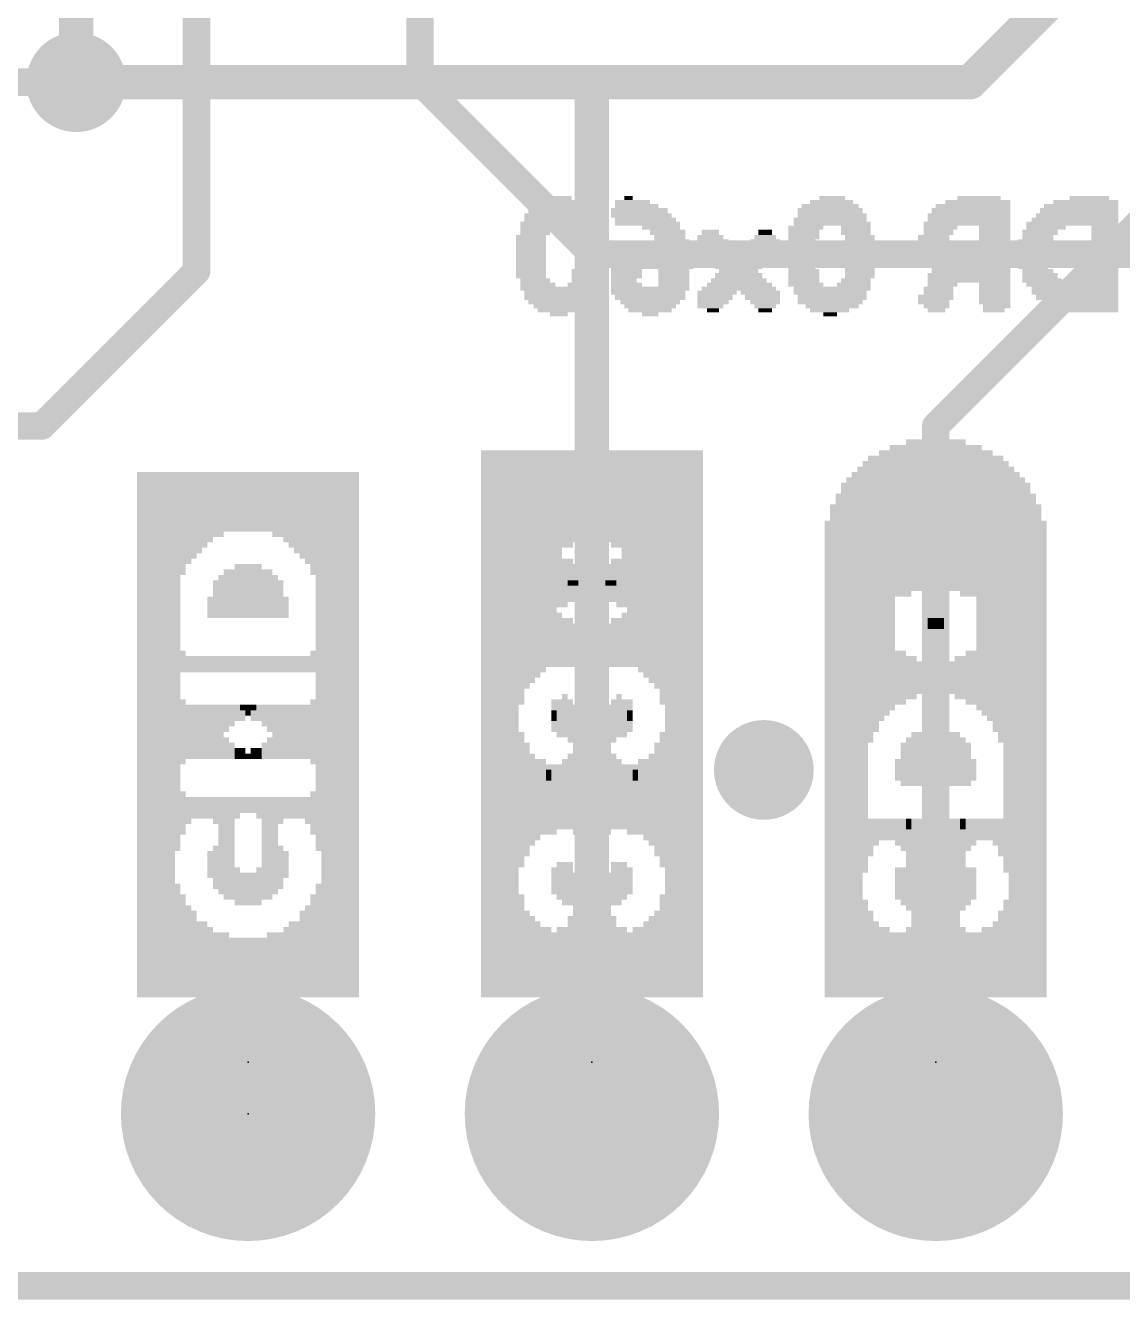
# Model space of a CAD drawing. Extents: x -41 to 66, y -21 to 32.
# Drawn here: x 5.98 to 14.08, y -0.1 to 9.31 of the extents above; entities that cross this region are included whole.
import ezdxf

# ---------------------------------------------------------------- set-up
doc = ezdxf.new("R2010")
doc.units = 0
for name, color, linetype in [('1', 12, 'CONTINUOUS'), ('16', 132, 'CONTINUOUS'), ('17', 110, 'CONTINUOUS'), ('18', 110, 'CONTINUOUS'), ('20', 53, 'CONTINUOUS'), ('21', 41, 'CONTINUOUS'), ('22', 40, 'CONTINUOUS'), ('23', 53, 'CONTINUOUS'), ('24', 53, 'CONTINUOUS'), ('51', 53, 'CONTINUOUS')]:
    doc.layers.add(name, color=color, linetype=linetype)

# ---------------------------------------------------------------- blocks, each defined once
blk = doc.blocks.new('RECT')
blk.add_solid([(-0.5, -0.5), (0.5, -0.5), (-0.5, 0.5), (0.5, 0.5)])
blk = doc.blocks.new('ROUNDP')
at = {"const_width": 0.5}
blk.add_lwpolyline([(0, -0.25, 1), (0, 0.25, 1), (0, -0.25)], format="xyb", dxfattribs=at)
blk = doc.blocks.new('ROUNDV')
at = {"const_width": 0.5}
blk.add_lwpolyline([(0, -0.25, 1), (0, 0.25, 1), (0, -0.25)], format="xyb", dxfattribs=at)

msp = doc.modelspace()

# ---------------------------------------------------------------- linework, layer by layer
at = {"layer": '1'}
for points, const_width in [([(6.35, 12.7), (6.35, 8.89)], 0.254), ([(12.954, 8.89), (13.55, 9.486)], 0.254), ([(6.35, 8.89), (10.16, 8.89)], 0.254), ([(10.16, 1.27), (10.16, 8.89)], 0.254), ([(10.16, 8.89), (12.954, 8.89)], 0.254), ([(12.7, 6.35), (15.24, 8.89)], 0.2032), ([(12.7, 1.27), (12.7, 6.35)], 0.2032), ([(25.4, 0), (0, 0)], 0.2032)]:
    msp.add_lwpolyline(points, dxfattribs=dict(at, const_width=const_width))
for points, const_width in [([(6.35, 8.9535, 1), (6.35, 8.8265)], 0.127), ([(6.2865, 8.89, 1), (6.4135, 8.89)], 0.127), ([(10.2235, 8.89, 1), (10.0965, 8.89)], 0.127), ([(10.16, 8.9535, 1), (10.16, 8.8265)], 0.127), ([(10.16, 8.8265, 1), (10.16, 8.9535)], 0.127), ([(12.9091, 8.9349, 1), (12.9989, 8.8451)], 0.127), ([(12.954, 8.8265, 1), (12.954, 8.9535)], 0.127), ([(12.7508, 6.35, 1), (12.6492, 6.35)], 0.1016), ([(12.6641, 6.3859, 1), (12.7359, 6.3141)], 0.1016), ([(10.0965, 1.27, 1), (10.2235, 1.27)], 0.127), ([(12.6492, 1.27, 1), (12.7508, 1.27)], 0.1016)]:
    msp.add_lwpolyline(points, format="xyb", dxfattribs=dict(at, const_width=const_width))
at = {"layer": '16', "const_width": 0.2032}
for points in [[(7.239, 7.493), (7.239, 12.954)], [(8.89, 8.89), (8.89, 11.43)], [(6.35, 8.89), (3.302, 8.89)], [(10.16, 7.62), (8.89, 8.89)], [(16.51, 7.62), (10.16, 7.62)], [(6.096, 6.35), (7.239, 7.493)], [(4.318, 6.35), (6.096, 6.35)], [(25.4, 0), (0, 0)]]:
    msp.add_lwpolyline(points, dxfattribs=at)
at = {"layer": '16', "const_width": 0.1016}
for points in [[(6.35, 8.8392, 1), (6.35, 8.9408)], [(8.9259, 8.9259, 1), (8.8541, 8.8541)], [(8.8392, 8.89, 1), (8.9408, 8.89)], [(10.16, 7.6708, 1), (10.16, 7.5692)], [(10.1241, 7.5841, 1), (10.1959, 7.6559)], [(7.1882, 7.493, 1), (7.2898, 7.493)], [(7.2749, 7.4571, 1), (7.2031, 7.5289)], [(6.0601, 6.3859, 1), (6.1319, 6.3141)], [(6.096, 6.2992, 1), (6.096, 6.4008)]]:
    msp.add_lwpolyline(points, format="xyb", dxfattribs=at)
at = {"layer": '20', "const_width": 0.2032}
msp.add_lwpolyline([(25.4, 0), (0, 0)], dxfattribs=at)
at = {"layer": '23'}
for p in [(7.62, 1.651), (10.16, 1.651), (12.7, 1.651), (7.62, 1.27)]:
    msp.add_point(p, dxfattribs=at)
at = {"layer": '24'}
for p in [(7.62, 1.651), (10.16, 1.651), (12.7, 1.651)]:
    msp.add_point(p, dxfattribs=at)

# ---------------------------------------------------------------- block references
at = {"layer": '17', "xscale": 1.8796, "yscale": 1.8796, "rotation": 90}
for p in [(7.62, 1.27), (7.62, 1.27), (10.16, 1.27), (10.16, 1.27), (12.7, 1.27), (12.7, 1.27)]:
    msp.add_blockref('ROUNDP', p, dxfattribs=at)
at = {"layer": '18', "xscale": 0.7366, "yscale": 0.7366}
for p in [(6.35, 8.89), (6.35, 8.89), (11.43, 3.81), (11.43, 3.81)]:
    msp.add_blockref('ROUNDV', p, dxfattribs=at)
at = {"layer": '21', "yscale": 0.04, "rotation": 90}
for p, xscale in [((12.38, 5.631), 1.16), ((12.42, 5.651), 1.12), ((12.46, 5.651), 1.12), ((12.5, 5.671), 1.16), ((12.54, 5.691), 1.12), ((12.58, 5.691), 1.12), ((12.62, 5.711), 1.08), ((12.66, 5.711), 1.08), ((12.7, 5.731), 1.04), ((12.74, 5.731), 1.04), ((12.86, 5.771), 0.96), ((12.9, 5.771), 0.96), ((12.94, 5.771), 0.88), ((12.98, 5.771), 0.88), ((13.02, 5.791), 0.84), ((9.36, 4.151), 4.04), ((9.4, 4.151), 4.04), ((9.44, 4.151), 4.04), ((9.48, 4.151), 4.04), ((9.52, 4.151), 4.04), ((9.56, 4.151), 4.04), ((9.6, 4.151), 4.04), ((9.64, 5.231), 1.88), ((9.68, 5.931), 0.48), ((9.72, 5.951), 0.44), ((9.76, 5.951), 0.44), ((9.8, 5.951), 0.44), ((9.84, 5.931), 0.48), ((9.88, 5.931), 0.48), ((9.92, 5.911), 0.52), ((9.96, 5.911), 0.52), ((10, 5.891), 0.56), ((10.04, 5.891), 0.56), ((10.08, 5.871), 0.6), ((10.12, 5.871), 0.6), ((10.16, 5.851), 0.64), ((10.2, 5.851), 0.64), ((10.24, 5.831), 0.68), ((10.28, 5.831), 0.68), ((10.32, 5.811), 0.72), ((10.36, 5.811), 0.72), ((10.4, 5.791), 0.76), ((10.44, 5.791), 0.76), ((10.48, 5.771), 0.8), ((10.52, 5.771), 0.8), ((10.56, 5.751), 0.84), ((10.6, 5.751), 0.84), ((10.64, 5.731), 0.88), ((10.68, 5.711), 0.92), ((10.72, 4.151), 4.04), ((10.76, 4.151), 4.04), ((10.8, 4.151), 4.04), ((10.84, 4.151), 4.04), ((10.88, 4.151), 4.04), ((10.92, 4.151), 4.04), ((10.96, 4.151), 4.04), ((12.22, 5.551), 1.16), ((12.26, 5.571), 1.12), ((12.3, 5.591), 1.16), ((12.34, 5.611), 1.12), ((13.06, 5.771), 0.8), ((13.1, 5.791), 0.76), ((13.14, 5.771), 0.72), ((13.18, 5.771), 0.72), ((12.14, 4.091), 3.92), ((12.18, 4.571), 3.04), ((13.22, 5.711), 0.76), ((13.26, 4.091), 3.92), ((6.82, 4.071), 3.88), ((6.86, 4.071), 3.88), ((6.9, 4.071), 3.88), ((6.94, 4.071), 3.88), ((6.98, 4.071), 3.88), ((7.02, 4.071), 3.88), ((7.06, 4.071), 3.88), ((7.1, 4.611), 2.8), ((7.14, 5.631), 0.76), ((7.18, 5.671), 0.68), ((7.22, 5.691), 0.64), ((7.26, 5.711), 0.6), ((7.3, 5.731), 0.56), ((7.34, 5.751), 0.52), ((7.38, 5.771), 0.48), ((7.42, 5.771), 0.48), ((7.46, 5.791), 0.44), ((7.5, 5.791), 0.44), ((7.54, 5.791), 0.44), ((7.58, 5.791), 0.44), ((7.62, 5.791), 0.44), ((7.66, 5.791), 0.44), ((7.7, 5.791), 0.44), ((7.74, 5.791), 0.44), ((7.78, 5.791), 0.44), ((7.82, 5.771), 0.48), ((7.86, 5.771), 0.48), ((7.9, 5.751), 0.52), ((7.94, 5.751), 0.52), ((7.98, 5.731), 0.56), ((8.02, 5.711), 0.6), ((8.06, 5.691), 0.64), ((8.1, 5.651), 0.72), ((8.14, 5.591), 0.84), ((8.18, 4.071), 3.88), ((8.22, 4.071), 3.88), ((8.26, 4.071), 3.88), ((8.3, 4.071), 3.88), ((8.34, 4.071), 3.88), ((8.38, 4.071), 3.88), ((8.42, 4.071), 3.88), ((12.02, 4.031), 3.8), ((12.06, 4.051), 3.84), ((12.1, 4.071), 3.88), ((13.3, 4.071), 3.88), ((13.34, 4.051), 3.84), ((13.38, 4.031), 3.8), ((11.98, 3.991), 3.72), ((13.42, 3.991), 3.72), ((11.94, 3.951), 3.64), ((13.46, 3.951), 3.64), ((11.9, 3.891), 3.52), ((13.5, 3.891), 3.52), ((9.68, 5.191), 0.6), ((9.72, 5.191), 0.6), ((9.76, 5.191), 0.52), ((9.8, 5.191), 0.52), ((9.84, 5.211), 0.48), ((9.88, 5.191), 0.44), ((9.92, 5.211), 0.4), ((9.96, 5.191), 0.36), ((10, 5.211), 0.32), ((7.5, 5.111), 0.36), ((7.54, 5.131), 0.4), ((7.58, 5.131), 0.4), ((7.62, 5.131), 0.4), ((7.66, 5.131), 0.4), ((7.7, 5.131), 0.4), ((7.74, 5.111), 0.36), ((7.78, 5.111), 0.36), ((10.04, 5.191), 0.28), ((10.08, 5.191), 0.28), ((10.12, 5.191), 0.2), ((10.16, 5.191), 0.2), ((7.42, 5.071), 0.28), ((7.46, 5.091), 0.32), ((7.82, 5.091), 0.32), ((7.86, 5.071), 0.28), ((10.2, 5.191), 0.12), ((10.24, 5.191), 0.12), ((10.28, 5.191), 0.04), ((10.32, 5.191), 0.04), ((7.38, 5.051), 0.24), ((7.9, 5.011), 0.16), ((10.64, 4.771), 0.64), ((10.68, 4.751), 0.76), ((13.02, 4.891), 0.4), ((13.06, 4.871), 0.44), ((13.1, 4.891), 0.48), ((13.14, 4.871), 0.52), ((13.18, 4.891), 0.56), ((13.22, 4.871), 0.6), ((10.48, 4.791), 0.44), ((10.52, 4.791), 0.44), ((10.56, 4.791), 0.52), ((10.6, 4.771), 0.56), ((10.32, 4.771), 0.32), ((10.36, 4.771), 0.32), ((10.4, 4.791), 0.36), ((10.44, 4.791), 0.36), ((12.66, 4.891), 0.08), ((12.7, 4.891), 0.08), ((12.74, 4.871), 0.12), ((12.78, 4.891), 0.16), ((10.08, 4.671), 0.28), ((10.12, 4.651), 0.32), ((10.16, 4.671), 0.36), ((10.2, 4.691), 0.32), ((10.24, 4.731), 0.32), ((10.28, 4.731), 0.32), ((12.22, 4.411), 0.8), ((9.92, 4.651), 0.16), ((9.96, 4.651), 0.16), ((10, 4.671), 0.2), ((10.04, 4.671), 0.2), ((12.26, 4.431), 0.68), ((12.3, 4.451), 0.56), ((12.34, 4.471), 0.52), ((7.14, 4.611), 0.16), ((7.18, 4.591), 0.12), ((7.22, 4.591), 0.12), ((7.26, 4.591), 0.12), ((7.3, 4.591), 0.12), ((7.34, 4.591), 0.12), ((7.38, 4.591), 0.12), ((7.42, 4.591), 0.12), ((7.46, 4.591), 0.12), ((7.5, 4.591), 0.12), ((7.54, 4.591), 0.12), ((7.58, 4.591), 0.12), ((7.62, 4.591), 0.12), ((7.66, 4.591), 0.12), ((7.7, 4.591), 0.12), ((7.74, 4.591), 0.12), ((7.78, 4.591), 0.12), ((7.82, 4.591), 0.12), ((7.86, 4.591), 0.12), ((7.9, 4.591), 0.12), ((7.94, 4.591), 0.12), ((7.98, 4.591), 0.12), ((8.02, 4.591), 0.12), ((8.06, 4.591), 0.12), ((8.1, 4.611), 0.16), ((8.14, 4.591), 0.2), ((9.68, 4.551), 0.28), ((9.72, 4.551), 0.2), ((9.76, 4.571), 0.16), ((9.8, 4.591), 0.12), ((9.84, 4.631), 0.12), ((9.88, 4.631), 0.12), ((12.38, 4.471), 0.44), ((12.42, 4.491), 0.4), ((12.46, 4.491), 0.4), ((12.5, 4.491), 0.32), ((12.54, 4.491), 0.32), ((12.58, 4.491), 0.24), ((12.62, 4.491), 0.24), ((12.66, 4.471), 0.2), ((12.7, 4.471), 0.2), ((12.74, 4.451), 0.16), ((12.78, 4.451), 0.16), ((12.82, 4.431), 0.12), ((12.86, 4.411), 0.16), ((12.9, 4.391), 0.12), ((12.94, 4.391), 0.12), ((7.14, 4.091), 0.48), ((8.14, 4.091), 0.48), ((9.92, 4.211), 0.24), ((9.96, 4.211), 0.24), ((10.32, 4.171), 0.32), ((10.36, 4.211), 0.32), ((10.4, 4.191), 0.28), ((10.44, 4.211), 0.24), ((12.98, 4.351), 0.12), ((13.02, 4.331), 0.16), ((13.06, 4.291), 0.16), ((13.1, 4.291), 0.16), ((13.14, 4.251), 0.24), ((13.18, 4.231), 0.28), ((13.22, 4.191), 0.44), ((7.18, 4.091), 0.4), ((7.22, 4.111), 0.36), ((7.26, 4.111), 0.36), ((7.3, 4.131), 0.32), ((7.34, 4.151), 0.28), ((7.38, 4.171), 0.24), ((7.42, 4.171), 0.24), ((7.46, 4.191), 0.2), ((7.5, 4.211), 0.16), ((7.54, 4.231), 0.12), ((7.58, 4.231), 0.12), ((7.62, 4.251), 0.08), ((7.66, 4.271), 0.04), ((8.06, 4.071), 0.36), ((8.1, 4.071), 0.44), ((9.88, 4.211), 0.08), ((10, 4.171), 0.24), ((10.28, 3.831), 0.92), ((7.94, 4.031), 0.28), ((7.98, 4.051), 0.32), ((8.02, 4.051), 0.32), ((7.78, 3.971), 0.16), ((7.82, 3.991), 0.2), ((7.86, 3.991), 0.2), ((7.9, 4.011), 0.24), ((10.04, 3.731), 0.8), ((10.08, 3.711), 0.76), ((10.12, 3.691), 0.8), ((10.16, 3.671), 0.84), ((10.2, 3.691), 0.8), ((10.24, 3.731), 0.8), ((12.54, 3.871), 0.36), ((12.58, 3.891), 0.4), ((12.62, 3.891), 0.4), ((12.66, 3.911), 0.44), ((12.7, 3.911), 0.44), ((12.74, 3.911), 0.44), ((12.78, 3.891), 0.4), ((12.82, 3.891), 0.4), ((12.86, 3.891), 0.4), ((12.9, 3.871), 0.36), ((7.66, 3.931), 0.08), ((7.7, 3.931), 0.08), ((7.74, 3.951), 0.12), ((9.68, 3.591), 0.84), ((10.68, 3.851), 0.32), ((12.5, 3.851), 0.32), ((12.94, 3.851), 0.32), ((7.62, 3.911), 0.04), ((9.72, 3.591), 0.68), ((9.76, 3.591), 0.6), ((9.8, 3.611), 0.56), ((9.96, 3.631), 0.52), ((10, 3.651), 0.56), ((10.6, 3.811), 0.16), ((10.64, 3.831), 0.2), ((12.46, 3.811), 0.24), ((12.98, 3.811), 0.16), ((9.84, 3.591), 0.52), ((9.88, 3.591), 0.52), ((9.92, 3.611), 0.48), ((10.32, 3.611), 0.48), ((10.36, 3.591), 0.44), ((10.4, 3.591), 0.44), ((10.44, 3.731), 0.16), ((10.48, 3.771), 0.08), ((10.52, 3.791), 0.12), ((10.56, 3.791), 0.12), ((7.14, 3.491), 0.32), ((7.18, 3.511), 0.2), ((7.22, 3.531), 0.16), ((7.26, 3.531), 0.16), ((7.3, 3.531), 0.16), ((7.34, 3.531), 0.16), ((7.38, 3.511), 0.2), ((7.42, 3.251), 0.72), ((7.46, 3.231), 0.76), ((7.5, 3.231), 0.76), ((7.54, 3.531), 0.16), ((7.58, 3.551), 0.12), ((7.62, 3.551), 0.12), ((7.66, 3.551), 0.12), ((7.7, 3.551), 0.12), ((7.74, 3.551), 0.12), ((7.78, 3.551), 0.12), ((7.82, 3.551), 0.12), ((7.86, 3.551), 0.12), ((7.9, 3.551), 0.12), ((7.94, 3.551), 0.12), ((7.98, 3.551), 0.12), ((8.02, 3.551), 0.12), ((8.06, 3.531), 0.16), ((8.1, 3.531), 0.24), ((8.14, 3.491), 0.32), ((10.44, 3.451), 0.16), ((10.48, 3.431), 0.12), ((10.64, 3.371), 0.24), ((10.68, 3.331), 0.32), ((13.22, 3.311), 0.36), ((10.52, 3.391), 0.12), ((10.56, 3.391), 0.12), ((10.6, 3.371), 0.16), ((12.22, 3.311), 0.28), ((12.26, 3.351), 0.2), ((12.3, 3.371), 0.16), ((12.34, 3.371), 0.16), ((12.38, 3.371), 0.16), ((12.42, 3.351), 0.2), ((12.46, 3.331), 0.24), ((12.5, 3.151), 0.6), ((12.54, 3.171), 0.56), ((12.58, 3.211), 0.48), ((12.62, 3.291), 0.32), ((12.66, 3.351), 0.2), ((12.7, 3.371), 0.16), ((12.74, 3.391), 0.12), ((12.78, 3.391), 0.12), ((12.82, 3.391), 0.12), ((12.86, 3.391), 0.12), ((12.9, 3.411), 0.08), ((12.94, 3.391), 0.12), ((12.98, 3.391), 0.12), ((13.02, 3.391), 0.12), ((13.06, 3.391), 0.12), ((13.1, 3.371), 0.16), ((13.14, 3.351), 0.2), ((13.18, 3.331), 0.24), ((7.38, 3.111), 0.28), ((7.74, 3.051), 0.4), ((7.78, 3.051), 0.4), ((7.82, 3.071), 0.36), ((7.86, 3.091), 0.32), ((7.9, 3.111), 0.2), ((10.32, 2.971), 0.32), ((10.36, 2.971), 0.32), ((10.4, 2.991), 0.28), ((7.54, 2.951), 0.28), ((7.58, 2.931), 0.24), ((7.62, 2.931), 0.24), ((7.66, 2.931), 0.24), ((7.7, 2.931), 0.24), ((9.88, 2.991), 0.12), ((9.92, 2.991), 0.2), ((9.96, 2.971), 0.24), ((10, 2.951), 0.28), ((10.28, 2.591), 0.92), ((10.44, 2.991), 0.2), ((12.42, 2.971), 0.16), ((12.46, 2.971), 0.24), ((12.86, 2.611), 0.96), ((12.9, 2.931), 0.32), ((12.94, 2.951), 0.28), ((12.98, 2.971), 0.24), ((7.1, 2.551), 0.84), ((8.14, 2.531), 0.8), ((12.82, 2.551), 0.84), ((7.14, 2.511), 0.76), ((8.1, 2.491), 0.72), ((9.64, 2.511), 0.76), ((10.04, 2.511), 0.76), ((10.08, 2.511), 0.76), ((10.12, 2.511), 0.76), ((10.16, 2.511), 0.76), ((10.2, 2.511), 0.76), ((10.24, 2.511), 0.76), ((12.18, 2.491), 0.72), ((12.78, 2.491), 0.72), ((7.18, 2.471), 0.68), ((7.22, 2.451), 0.64), ((8.02, 2.431), 0.6), ((8.06, 2.451), 0.64), ((9.68, 2.451), 0.64), ((9.72, 2.431), 0.6), ((10, 2.431), 0.6), ((10.64, 2.431), 0.6), ((10.68, 2.451), 0.64), ((12.22, 2.451), 0.64), ((12.74, 2.431), 0.6), ((13.18, 2.431), 0.6), ((13.22, 2.471), 0.68), ((7.26, 2.411), 0.56), ((7.3, 2.411), 0.56), ((7.34, 2.391), 0.52), ((7.9, 2.391), 0.52), ((7.94, 2.391), 0.52), ((7.98, 2.411), 0.56), ((9.76, 2.411), 0.56), ((9.8, 2.391), 0.52), ((9.84, 2.391), 0.52), ((9.92, 2.391), 0.52), ((9.96, 2.391), 0.52), ((10.56, 2.391), 0.52), ((10.6, 2.411), 0.56), ((12.26, 2.411), 0.56), ((12.3, 2.391), 0.52), ((12.34, 2.391), 0.52), ((12.62, 2.391), 0.52), ((12.66, 2.391), 0.52), ((12.7, 2.411), 0.56), ((12.9, 2.391), 0.52), ((13.1, 2.391), 0.52), ((13.14, 2.391), 0.52), ((7.38, 2.371), 0.48), ((7.42, 2.371), 0.48), ((7.46, 2.371), 0.48), ((7.5, 2.351), 0.44), ((7.54, 2.351), 0.44), ((7.58, 2.351), 0.44), ((7.62, 2.351), 0.44), ((7.66, 2.351), 0.44), ((7.7, 2.351), 0.44), ((7.74, 2.351), 0.44), ((7.78, 2.371), 0.48), ((7.82, 2.371), 0.48), ((7.86, 2.371), 0.48), ((9.88, 2.371), 0.48), ((10.32, 2.371), 0.48), ((10.36, 2.351), 0.44), ((10.4, 2.351), 0.44), ((10.44, 2.371), 0.48), ((10.48, 2.371), 0.48), ((10.52, 2.371), 0.48), ((12.38, 2.371), 0.48), ((12.42, 2.371), 0.48), ((12.46, 2.371), 0.48), ((12.5, 2.371), 0.48), ((12.54, 2.371), 0.48), ((12.58, 2.371), 0.48), ((12.94, 2.371), 0.48), ((12.98, 2.371), 0.48), ((13.02, 2.371), 0.48), ((13.06, 2.371), 0.48)]:
    msp.add_blockref('RECT', p, dxfattribs=dict(at, xscale=xscale))
for p in [(12.78, 5.751), (12.82, 5.751), (9.64, 3.591)]:
    msp.add_blockref('RECT', p, dxfattribs=at)
at = {"layer": '22'}
for p, xscale, yscale, rotation in [((9.92, 8.005), 0.32, 0.03, 180), ((9.915, 8.035), 0.19, 0.03, 180), ((10.46, 8.005), 0.26, 0.03, 180), ((10.43, 8.035), 0.06, 0.03, 180), ((11.93, 8.005), 0.32, 0.03, 180), ((11.935, 8.035), 0.19, 0.03, 180), ((13.01, 8.005), 0.48, 0.03, 180), ((13.02, 8.035), 0.32, 0.03, 180), ((13.81, 8.005), 0.48, 0.03, 180), ((13.835, 8.035), 0.29, 0.03, 180), ((9.915, 7.905), 0.51, 0.03, 180), ((9.93, 7.94), 0.48, 0.04, 180), ((9.935, 7.975), 0.41, 0.03, 180), ((10.51, 7.94), 0.42, 0.04, 180), ((10.525, 7.905), 0.45, 0.03, 180), ((10.49, 7.975), 0.32, 0.03, 180), ((11.92, 7.94), 0.48, 0.04, 180), ((11.935, 7.905), 0.51, 0.03, 180), ((11.92, 7.975), 0.42, 0.03, 180), ((12.945, 7.905), 0.61, 0.03, 180), ((12.96, 7.94), 0.58, 0.04, 180), ((12.975, 7.975), 0.55, 0.03, 180), ((13.745, 7.905), 0.61, 0.03, 180), ((13.76, 7.94), 0.58, 0.04, 180), ((13.775, 7.975), 0.55, 0.03, 180), ((9.92, 7.845), 0.58, 0.03, 180), ((9.74, 7.815), 0.22, 0.03, 180), ((9.935, 7.875), 0.55, 0.03, 180), ((10.11, 7.815), 0.26, 0.03, 180), ((10.555, 7.875), 0.45, 0.03, 180), ((10.57, 7.845), 0.48, 0.03, 180), ((10.67, 7.815), 0.28, 0.03, 180), ((11.74, 7.815), 0.26, 0.03, 180), ((11.92, 7.875), 0.54, 0.03, 180), ((11.935, 7.845), 0.57, 0.03, 180), ((12.11, 7.815), 0.22, 0.03, 180), ((12.93, 7.845), 0.64, 0.03, 180), ((12.735, 7.815), 0.25, 0.03, 180), ((12.945, 7.875), 0.61, 0.03, 180), ((13.135, 7.815), 0.23, 0.03, 180), ((13.71, 7.845), 0.68, 0.03, 180), ((13.515, 7.815), 0.29, 0.03, 180), ((13.73, 7.875), 0.64, 0.03, 180), ((13.95, 7.815), 0.2, 0.03, 180), ((9.71, 7.745), 0.22, 0.03, 180), ((9.71, 7.715), 0.22, 0.03, 180), ((9.74, 7.78), 0.22, 0.04, 180), ((10.125, 7.78), 0.23, 0.04, 180), ((10.125, 7.745), 0.23, 0.03, 180), ((10.125, 7.715), 0.23, 0.03, 180), ((10.72, 7.78), 0.26, 0.04, 180), ((10.735, 7.745), 0.23, 0.03, 180), ((10.75, 7.715), 0.26, 0.03, 180), ((11.035, 7.745), 0.19, 0.03, 180), ((11.055, 7.715), 0.23, 0.03, 180), ((11.035, 7.78), 0.13, 0.04, 180), ((11.44, 7.715), 0.22, 0.03, 180), ((11.44, 7.745), 0.16, 0.03, 180), ((11.44, 7.78), 0.1, 0.04, 180), ((11.725, 7.78), 0.23, 0.04, 180), ((11.725, 7.745), 0.23, 0.03, 180), ((11.71, 7.715), 0.2, 0.03, 180), ((12.11, 7.78), 0.22, 0.04, 180), ((12.14, 7.745), 0.22, 0.03, 180), ((12.14, 7.715), 0.22, 0.03, 180), ((12.685, 7.745), 0.23, 0.03, 180), ((12.685, 7.715), 0.23, 0.03, 180), ((12.72, 7.78), 0.22, 0.04, 180), ((13.135, 7.78), 0.23, 0.04, 180), ((13.135, 7.745), 0.23, 0.03, 180), ((13.135, 7.715), 0.23, 0.03, 180), ((13.44, 7.715), 0.26, 0.03, 180), ((13.47, 7.78), 0.26, 0.04, 180), ((13.455, 7.745), 0.23, 0.03, 180), ((13.95, 7.78), 0.2, 0.04, 180), ((13.95, 7.745), 0.2, 0.03, 180), ((13.95, 7.715), 0.2, 0.03, 180), ((9.71, 7.685), 0.22, 0.03, 180), ((9.71, 7.655), 0.22, 0.03, 180), ((9.71, 7.62), 0.22, 0.04, 180), ((10.145, 7.685), 0.19, 0.03, 180), ((10.145, 7.655), 0.19, 0.03, 180), ((10.16, 7.62), 0.22, 0.04, 180), ((10.625, 7.62), 0.51, 0.04, 180), ((10.655, 7.655), 0.45, 0.03, 180), ((10.685, 7.685), 0.39, 0.03, 180), ((11.07, 7.685), 0.26, 0.03, 180), ((11.085, 7.655), 0.29, 0.03, 180), ((11.245, 7.62), 0.55, 0.04, 180), ((11.405, 7.655), 0.29, 0.03, 180), ((11.42, 7.685), 0.26, 0.03, 180), ((11.695, 7.655), 0.23, 0.03, 180), ((11.695, 7.62), 0.23, 0.04, 180), ((11.71, 7.685), 0.2, 0.03, 180), ((12.14, 7.685), 0.22, 0.03, 180), ((12.14, 7.655), 0.22, 0.03, 180), ((12.14, 7.62), 0.22, 0.04, 180), ((12.685, 7.685), 0.23, 0.03, 180), ((12.72, 7.655), 0.22, 0.03, 180), ((12.93, 7.62), 0.64, 0.04, 180), ((13.135, 7.685), 0.23, 0.03, 180), ((13.135, 7.655), 0.23, 0.03, 180), ((13.42, 7.685), 0.22, 0.03, 180), ((13.42, 7.655), 0.22, 0.03, 180), ((13.42, 7.62), 0.22, 0.04, 180), ((13.95, 7.685), 0.2, 0.03, 180), ((13.95, 7.655), 0.2, 0.03, 180), ((13.95, 7.62), 0.2, 0.04, 180), ((9.71, 7.585), 0.22, 0.03, 180), ((9.71, 7.555), 0.22, 0.03, 180), ((9.71, 7.525), 0.22, 0.03, 180), ((10.145, 7.585), 0.19, 0.03, 180), ((10.145, 7.555), 0.19, 0.03, 180), ((10.145, 7.525), 0.19, 0.03, 180), ((10.605, 7.525), 0.61, 0.03, 180), ((10.605, 7.585), 0.55, 0.03, 180), ((10.605, 7.555), 0.55, 0.03, 180), ((11.25, 7.585), 0.48, 0.03, 180), ((11.245, 7.555), 0.41, 0.03, 180), ((11.245, 7.525), 0.35, 0.03, 180), ((11.695, 7.585), 0.23, 0.03, 180), ((11.71, 7.555), 0.2, 0.03, 180), ((11.71, 7.525), 0.2, 0.03, 180), ((12.14, 7.585), 0.22, 0.03, 180), ((12.14, 7.555), 0.22, 0.03, 180), ((12.14, 7.525), 0.22, 0.03, 180), ((12.93, 7.585), 0.64, 0.03, 180), ((12.945, 7.555), 0.61, 0.03, 180), ((12.96, 7.525), 0.58, 0.03, 180), ((13.42, 7.585), 0.22, 0.03, 180), ((13.42, 7.555), 0.22, 0.03, 180), ((13.42, 7.525), 0.22, 0.03, 180), ((13.95, 7.585), 0.2, 0.03, 180), ((13.95, 7.555), 0.2, 0.03, 180), ((13.95, 7.525), 0.2, 0.03, 180), ((9.71, 7.495), 0.22, 0.03, 180), ((9.71, 7.46), 0.22, 0.04, 180), ((9.74, 7.425), 0.22, 0.03, 180), ((10.125, 7.495), 0.23, 0.03, 180), ((10.125, 7.46), 0.23, 0.04, 180), ((10.125, 7.425), 0.23, 0.03, 180), ((10.415, 7.495), 0.23, 0.03, 180), ((10.415, 7.46), 0.23, 0.04, 180), ((10.395, 7.425), 0.19, 0.03, 180), ((10.765, 7.495), 0.23, 0.03, 180), ((10.765, 7.46), 0.23, 0.04, 180), ((10.765, 7.425), 0.23, 0.03, 180), ((11.245, 7.425), 0.41, 0.03, 180), ((11.245, 7.46), 0.35, 0.04, 180), ((11.245, 7.495), 0.29, 0.03, 180), ((11.725, 7.495), 0.23, 0.03, 180), ((11.725, 7.46), 0.23, 0.04, 180), ((11.725, 7.425), 0.23, 0.03, 180), ((12.11, 7.425), 0.22, 0.03, 180), ((12.14, 7.495), 0.22, 0.03, 180), ((12.14, 7.46), 0.22, 0.04, 180), ((12.945, 7.46), 0.61, 0.04, 180), ((12.945, 7.425), 0.61, 0.03, 180), ((12.96, 7.495), 0.58, 0.03, 180), ((13.455, 7.495), 0.23, 0.03, 180), ((13.47, 7.46), 0.26, 0.04, 180), ((13.485, 7.425), 0.29, 0.03, 180), ((13.95, 7.495), 0.2, 0.03, 180), ((13.95, 7.46), 0.2, 0.04, 180), ((13.95, 7.425), 0.2, 0.03, 180), ((9.76, 7.395), 0.26, 0.03, 180), ((9.92, 7.365), 0.58, 0.03, 180), ((9.935, 7.335), 0.55, 0.03, 180), ((10.11, 7.395), 0.26, 0.03, 180), ((10.415, 7.395), 0.23, 0.03, 180), ((10.59, 7.365), 0.58, 0.03, 180), ((10.575, 7.335), 0.55, 0.03, 180), ((10.765, 7.395), 0.23, 0.03, 180), ((11.085, 7.335), 0.29, 0.03, 180), ((11.245, 7.365), 0.55, 0.03, 180), ((11.25, 7.395), 0.48, 0.03, 180), ((11.405, 7.335), 0.29, 0.03, 180), ((11.74, 7.395), 0.26, 0.03, 180), ((11.935, 7.365), 0.57, 0.03, 180), ((11.92, 7.335), 0.54, 0.03, 180), ((12.095, 7.395), 0.25, 0.03, 180), ((12.72, 7.365), 0.22, 0.03, 180), ((12.72, 7.335), 0.22, 0.03, 180), ((12.75, 7.395), 0.22, 0.03, 180), ((13.135, 7.395), 0.23, 0.03, 180), ((13.135, 7.365), 0.23, 0.03, 180), ((13.135, 7.335), 0.23, 0.03, 180), ((13.71, 7.395), 0.68, 0.03, 180), ((13.73, 7.365), 0.64, 0.03, 180), ((13.73, 7.335), 0.64, 0.03, 180), ((9.915, 7.3), 0.51, 0.04, 180), ((9.915, 7.265), 0.45, 0.03, 180), ((9.92, 7.235), 0.38, 0.03, 180), ((10.59, 7.3), 0.52, 0.04, 180), ((10.59, 7.265), 0.44, 0.03, 180), ((10.59, 7.235), 0.38, 0.03, 180), ((11.07, 7.3), 0.26, 0.04, 180), ((11.055, 7.265), 0.23, 0.03, 180), ((11.035, 7.235), 0.19, 0.03, 180), ((11.42, 7.3), 0.26, 0.04, 180), ((11.44, 7.265), 0.22, 0.03, 180), ((11.44, 7.235), 0.16, 0.03, 180), ((11.935, 7.3), 0.51, 0.04, 180), ((11.92, 7.265), 0.48, 0.03, 180), ((11.935, 7.235), 0.39, 0.03, 180), ((12.7, 7.3), 0.26, 0.04, 180), ((12.685, 7.265), 0.23, 0.03, 180), ((12.705, 7.235), 0.19, 0.03, 180), ((13.135, 7.3), 0.23, 0.04, 180), ((13.135, 7.265), 0.23, 0.03, 180), ((13.15, 7.235), 0.2, 0.03, 180), ((13.745, 7.3), 0.61, 0.04, 180), ((13.775, 7.265), 0.55, 0.03, 180), ((13.79, 7.235), 0.52, 0.03, 180), ((9.92, 7.205), 0.32, 0.03, 180), ((9.915, 7.175), 0.13, 0.03, 180), ((10.59, 7.205), 0.32, 0.03, 180), ((10.59, 7.175), 0.12, 0.03, 180), ((11.055, 7.205), 0.09, 0.03, 180), ((11.44, 7.205), 0.1, 0.03, 180), ((11.915, 7.205), 0.29, 0.03, 180), ((11.92, 7.175), 0.1, 0.03, 180), ((12.705, 7.205), 0.13, 0.03, 180), ((13.13, 7.205), 0.16, 0.03, 180), ((13.825, 7.205), 0.45, 0.03, 180), ((12.38, 5.791), 0.84, 0.04, 90), ((12.42, 5.771), 0.88, 0.04, 90), ((12.46, 5.771), 0.88, 0.04, 90), ((12.5, 5.771), 0.96, 0.04, 90), ((12.54, 5.771), 0.96, 0.04, 90), ((12.66, 5.731), 1.04, 0.04, 90), ((12.7, 5.731), 1.04, 0.04, 90), ((12.74, 5.711), 1.08, 0.04, 90), ((12.78, 5.711), 1.08, 0.04, 90), ((12.82, 5.691), 1.12, 0.04, 90), ((12.86, 5.691), 1.12, 0.04, 90), ((12.9, 5.671), 1.16, 0.04, 90), ((12.94, 5.651), 1.12, 0.04, 90), ((12.98, 5.651), 1.12, 0.04, 90), ((13.02, 5.631), 1.16, 0.04, 90), ((9.36, 4.151), 4.04, 0.04, 90), ((9.4, 4.151), 4.04, 0.04, 90), ((9.44, 4.151), 4.04, 0.04, 90), ((9.48, 4.151), 4.04, 0.04, 90), ((9.52, 4.151), 4.04, 0.04, 90), ((9.56, 4.151), 4.04, 0.04, 90), ((9.6, 4.151), 4.04, 0.04, 90), ((9.64, 5.711), 0.92, 0.04, 90), ((9.68, 5.731), 0.88, 0.04, 90), ((9.72, 5.751), 0.84, 0.04, 90), ((9.76, 5.751), 0.84, 0.04, 90), ((9.8, 5.771), 0.8, 0.04, 90), ((9.84, 5.771), 0.8, 0.04, 90), ((9.88, 5.791), 0.76, 0.04, 90), ((9.92, 5.791), 0.76, 0.04, 90), ((9.96, 5.811), 0.72, 0.04, 90), ((10, 5.811), 0.72, 0.04, 90), ((10.04, 5.831), 0.68, 0.04, 90), ((10.08, 5.831), 0.68, 0.04, 90), ((10.12, 5.851), 0.64, 0.04, 90), ((10.16, 5.851), 0.64, 0.04, 90), ((10.2, 5.871), 0.6, 0.04, 90), ((10.24, 5.871), 0.6, 0.04, 90), ((10.28, 5.891), 0.56, 0.04, 90), ((10.32, 5.891), 0.56, 0.04, 90), ((10.36, 5.911), 0.52, 0.04, 90), ((10.4, 5.911), 0.52, 0.04, 90), ((10.44, 5.931), 0.48, 0.04, 90), ((10.48, 5.931), 0.48, 0.04, 90), ((10.52, 5.951), 0.44, 0.04, 90), ((10.56, 5.951), 0.44, 0.04, 90), ((10.6, 5.951), 0.44, 0.04, 90), ((10.64, 5.931), 0.48, 0.04, 90), ((10.68, 5.231), 1.88, 0.04, 90), ((10.72, 4.151), 4.04, 0.04, 90), ((10.76, 4.151), 4.04, 0.04, 90), ((10.8, 4.151), 4.04, 0.04, 90), ((10.84, 4.151), 4.04, 0.04, 90), ((10.88, 4.151), 4.04, 0.04, 90), ((10.92, 4.151), 4.04, 0.04, 90), ((10.96, 4.151), 4.04, 0.04, 90), ((12.22, 5.771), 0.72, 0.04, 90), ((12.26, 5.771), 0.72, 0.04, 90), ((12.3, 5.791), 0.76, 0.04, 90), ((12.34, 5.771), 0.8, 0.04, 90), ((13.06, 5.611), 1.12, 0.04, 90), ((13.1, 5.591), 1.16, 0.04, 90), ((13.14, 5.571), 1.12, 0.04, 90), ((13.18, 5.551), 1.16, 0.04, 90), ((12.14, 4.091), 3.92, 0.04, 90), ((12.18, 5.711), 0.76, 0.04, 90), ((13.22, 4.571), 3.04, 0.04, 90), ((13.26, 4.091), 3.92, 0.04, 90), ((6.82, 4.071), 3.88, 0.04, 90), ((6.86, 4.071), 3.88, 0.04, 90), ((6.9, 4.071), 3.88, 0.04, 90), ((6.94, 4.071), 3.88, 0.04, 90), ((6.98, 4.071), 3.88, 0.04, 90), ((7.02, 4.071), 3.88, 0.04, 90), ((7.06, 4.071), 3.88, 0.04, 90), ((7.1, 5.591), 0.84, 0.04, 90), ((7.14, 5.651), 0.72, 0.04, 90), ((7.18, 5.691), 0.64, 0.04, 90), ((7.22, 5.711), 0.6, 0.04, 90), ((7.26, 5.731), 0.56, 0.04, 90), ((7.3, 5.751), 0.52, 0.04, 90), ((7.34, 5.751), 0.52, 0.04, 90), ((7.38, 5.771), 0.48, 0.04, 90), ((7.42, 5.771), 0.48, 0.04, 90), ((7.46, 5.791), 0.44, 0.04, 90), ((7.5, 5.791), 0.44, 0.04, 90), ((7.54, 5.791), 0.44, 0.04, 90), ((7.58, 5.791), 0.44, 0.04, 90), ((7.62, 5.791), 0.44, 0.04, 90), ((7.66, 5.791), 0.44, 0.04, 90), ((7.7, 5.791), 0.44, 0.04, 90), ((7.74, 5.791), 0.44, 0.04, 90), ((7.78, 5.791), 0.44, 0.04, 90), ((7.82, 5.771), 0.48, 0.04, 90), ((7.86, 5.771), 0.48, 0.04, 90), ((7.9, 5.751), 0.52, 0.04, 90), ((7.94, 5.731), 0.56, 0.04, 90), ((7.98, 5.711), 0.6, 0.04, 90), ((8.02, 5.691), 0.64, 0.04, 90), ((8.06, 5.671), 0.68, 0.04, 90), ((8.1, 5.631), 0.76, 0.04, 90), ((8.14, 4.611), 2.8, 0.04, 90), ((8.18, 4.071), 3.88, 0.04, 90), ((8.22, 4.071), 3.88, 0.04, 90), ((8.26, 4.071), 3.88, 0.04, 90), ((8.3, 4.071), 3.88, 0.04, 90), ((8.34, 4.071), 3.88, 0.04, 90), ((8.38, 4.071), 3.88, 0.04, 90), ((8.42, 4.071), 3.88, 0.04, 90), ((12.02, 4.031), 3.8, 0.04, 90), ((12.06, 4.051), 3.84, 0.04, 90), ((12.1, 4.071), 3.88, 0.04, 90), ((13.3, 4.071), 3.88, 0.04, 90), ((13.34, 4.051), 3.84, 0.04, 90), ((13.38, 4.031), 3.8, 0.04, 90), ((11.98, 3.991), 3.72, 0.04, 90), ((13.42, 3.991), 3.72, 0.04, 90), ((11.94, 3.951), 3.64, 0.04, 90), ((13.46, 3.951), 3.64, 0.04, 90), ((11.9, 3.891), 3.52, 0.04, 90), ((13.5, 3.891), 3.52, 0.04, 90), ((10.6, 5.191), 0.6, 0.04, 90), ((10.64, 5.191), 0.6, 0.04, 90), ((10.32, 5.211), 0.32, 0.04, 90), ((10.36, 5.191), 0.36, 0.04, 90), ((10.4, 5.211), 0.4, 0.04, 90), ((10.44, 5.191), 0.44, 0.04, 90), ((10.48, 5.211), 0.48, 0.04, 90), ((10.52, 5.191), 0.52, 0.04, 90), ((10.56, 5.191), 0.52, 0.04, 90), ((7.46, 5.111), 0.36, 0.04, 90), ((7.5, 5.111), 0.36, 0.04, 90), ((7.54, 5.131), 0.4, 0.04, 90), ((7.58, 5.131), 0.4, 0.04, 90), ((7.62, 5.131), 0.4, 0.04, 90), ((7.66, 5.131), 0.4, 0.04, 90), ((7.7, 5.131), 0.4, 0.04, 90), ((7.74, 5.111), 0.36, 0.04, 90), ((10.16, 5.191), 0.2, 0.04, 90), ((10.2, 5.191), 0.2, 0.04, 90), ((10.24, 5.191), 0.28, 0.04, 90), ((10.28, 5.191), 0.28, 0.04, 90), ((7.38, 5.071), 0.28, 0.04, 90), ((7.42, 5.091), 0.32, 0.04, 90), ((7.78, 5.091), 0.32, 0.04, 90), ((7.82, 5.071), 0.28, 0.04, 90), ((10, 5.191), 0.04, 0.04, 90), ((10.04, 5.191), 0.04, 0.04, 90), ((10.08, 5.191), 0.12, 0.04, 90), ((10.12, 5.191), 0.12, 0.04, 90), ((7.34, 5.011), 0.16, 0.04, 90), ((7.86, 5.051), 0.24, 0.04, 90), ((9.64, 4.751), 0.76, 0.04, 90), ((9.68, 4.771), 0.64, 0.04, 90), ((12.18, 4.871), 0.6, 0.04, 90), ((12.22, 4.891), 0.56, 0.04, 90), ((12.26, 4.871), 0.52, 0.04, 90), ((12.3, 4.891), 0.48, 0.04, 90), ((12.34, 4.871), 0.44, 0.04, 90), ((12.38, 4.891), 0.4, 0.04, 90), ((9.72, 4.771), 0.56, 0.04, 90), ((9.76, 4.791), 0.52, 0.04, 90), ((9.8, 4.791), 0.44, 0.04, 90), ((9.84, 4.791), 0.44, 0.04, 90), ((9.88, 4.791), 0.36, 0.04, 90), ((9.92, 4.791), 0.36, 0.04, 90), ((9.96, 4.771), 0.32, 0.04, 90), ((10, 4.771), 0.32, 0.04, 90), ((12.62, 4.891), 0.16, 0.04, 90), ((12.66, 4.871), 0.12, 0.04, 90), ((12.7, 4.891), 0.08, 0.04, 90), ((12.74, 4.891), 0.08, 0.04, 90), ((10.04, 4.731), 0.32, 0.04, 90), ((10.08, 4.731), 0.32, 0.04, 90), ((10.12, 4.691), 0.32, 0.04, 90), ((10.16, 4.671), 0.36, 0.04, 90), ((10.2, 4.651), 0.32, 0.04, 90), ((10.24, 4.671), 0.28, 0.04, 90), ((13.18, 4.411), 0.8, 0.04, 90), ((10.28, 4.671), 0.2, 0.04, 90), ((10.32, 4.671), 0.2, 0.04, 90), ((10.36, 4.651), 0.16, 0.04, 90), ((10.4, 4.651), 0.16, 0.04, 90), ((13.06, 4.471), 0.52, 0.04, 90), ((13.1, 4.451), 0.56, 0.04, 90), ((13.14, 4.431), 0.68, 0.04, 90), ((7.1, 4.591), 0.2, 0.04, 90), ((7.14, 4.611), 0.16, 0.04, 90), ((7.18, 4.591), 0.12, 0.04, 90), ((7.22, 4.591), 0.12, 0.04, 90), ((7.26, 4.591), 0.12, 0.04, 90), ((7.3, 4.591), 0.12, 0.04, 90), ((7.34, 4.591), 0.12, 0.04, 90), ((7.38, 4.591), 0.12, 0.04, 90), ((7.42, 4.591), 0.12, 0.04, 90), ((7.46, 4.591), 0.12, 0.04, 90), ((7.5, 4.591), 0.12, 0.04, 90), ((7.54, 4.591), 0.12, 0.04, 90), ((7.58, 4.591), 0.12, 0.04, 90), ((7.62, 4.591), 0.12, 0.04, 90), ((7.66, 4.591), 0.12, 0.04, 90), ((7.7, 4.591), 0.12, 0.04, 90), ((7.74, 4.591), 0.12, 0.04, 90), ((7.78, 4.591), 0.12, 0.04, 90), ((7.82, 4.591), 0.12, 0.04, 90), ((7.86, 4.591), 0.12, 0.04, 90), ((7.9, 4.591), 0.12, 0.04, 90), ((7.94, 4.591), 0.12, 0.04, 90), ((7.98, 4.591), 0.12, 0.04, 90), ((8.02, 4.591), 0.12, 0.04, 90), ((8.06, 4.591), 0.12, 0.04, 90), ((8.1, 4.611), 0.16, 0.04, 90), ((10.44, 4.631), 0.12, 0.04, 90), ((10.48, 4.631), 0.12, 0.04, 90), ((10.52, 4.591), 0.12, 0.04, 90), ((10.56, 4.571), 0.16, 0.04, 90), ((10.6, 4.551), 0.2, 0.04, 90), ((10.64, 4.551), 0.28, 0.04, 90), ((12.86, 4.491), 0.32, 0.04, 90), ((12.9, 4.491), 0.32, 0.04, 90), ((12.94, 4.491), 0.4, 0.04, 90), ((12.98, 4.491), 0.4, 0.04, 90), ((13.02, 4.471), 0.44, 0.04, 90), ((12.62, 4.451), 0.16, 0.04, 90), ((12.66, 4.451), 0.16, 0.04, 90), ((12.7, 4.471), 0.2, 0.04, 90), ((12.74, 4.471), 0.2, 0.04, 90), ((12.78, 4.491), 0.24, 0.04, 90), ((12.82, 4.491), 0.24, 0.04, 90), ((12.46, 4.391), 0.12, 0.04, 90), ((12.5, 4.391), 0.12, 0.04, 90), ((12.54, 4.411), 0.16, 0.04, 90), ((12.58, 4.431), 0.12, 0.04, 90), ((7.1, 4.091), 0.48, 0.04, 90), ((8.1, 4.091), 0.48, 0.04, 90), ((9.88, 4.211), 0.24, 0.04, 90), ((9.92, 4.191), 0.28, 0.04, 90), ((9.96, 4.211), 0.32, 0.04, 90), ((10, 4.171), 0.32, 0.04, 90), ((10.36, 4.211), 0.24, 0.04, 90), ((10.4, 4.211), 0.24, 0.04, 90), ((12.18, 4.191), 0.44, 0.04, 90), ((12.22, 4.231), 0.28, 0.04, 90), ((12.26, 4.251), 0.24, 0.04, 90), ((12.3, 4.291), 0.16, 0.04, 90), ((12.34, 4.291), 0.16, 0.04, 90), ((12.38, 4.331), 0.16, 0.04, 90), ((12.42, 4.351), 0.12, 0.04, 90), ((7.14, 4.071), 0.44, 0.04, 90), ((7.18, 4.071), 0.36, 0.04, 90), ((7.58, 4.271), 0.04, 0.04, 90), ((7.62, 4.251), 0.08, 0.04, 90), ((7.66, 4.231), 0.12, 0.04, 90), ((7.7, 4.231), 0.12, 0.04, 90), ((7.74, 4.211), 0.16, 0.04, 90), ((7.78, 4.191), 0.2, 0.04, 90), ((7.82, 4.171), 0.24, 0.04, 90), ((7.86, 4.171), 0.24, 0.04, 90), ((7.9, 4.151), 0.28, 0.04, 90), ((7.94, 4.131), 0.32, 0.04, 90), ((7.98, 4.111), 0.36, 0.04, 90), ((8.02, 4.111), 0.36, 0.04, 90), ((8.06, 4.091), 0.4, 0.04, 90), ((10.04, 3.831), 0.92, 0.04, 90), ((10.32, 4.171), 0.24, 0.04, 90), ((10.44, 4.211), 0.08, 0.04, 90), ((7.22, 4.051), 0.32, 0.04, 90), ((7.26, 4.051), 0.32, 0.04, 90), ((7.3, 4.031), 0.28, 0.04, 90), ((7.34, 4.011), 0.24, 0.04, 90), ((7.38, 3.991), 0.2, 0.04, 90), ((7.42, 3.991), 0.2, 0.04, 90), ((7.46, 3.971), 0.16, 0.04, 90), ((10.08, 3.731), 0.8, 0.04, 90), ((10.12, 3.691), 0.8, 0.04, 90), ((10.16, 3.671), 0.84, 0.04, 90), ((10.2, 3.691), 0.8, 0.04, 90), ((10.24, 3.711), 0.76, 0.04, 90), ((10.28, 3.731), 0.8, 0.04, 90), ((12.5, 3.871), 0.36, 0.04, 90), ((12.54, 3.891), 0.4, 0.04, 90), ((12.58, 3.891), 0.4, 0.04, 90), ((12.62, 3.891), 0.4, 0.04, 90), ((12.66, 3.911), 0.44, 0.04, 90), ((12.7, 3.911), 0.44, 0.04, 90), ((12.74, 3.911), 0.44, 0.04, 90), ((12.78, 3.891), 0.4, 0.04, 90), ((12.82, 3.891), 0.4, 0.04, 90), ((12.86, 3.871), 0.36, 0.04, 90), ((7.5, 3.951), 0.12, 0.04, 90), ((7.54, 3.931), 0.08, 0.04, 90), ((7.58, 3.931), 0.08, 0.04, 90), ((9.64, 3.851), 0.32, 0.04, 90), ((10.64, 3.591), 0.84, 0.04, 90), ((12.46, 3.851), 0.32, 0.04, 90), ((12.9, 3.851), 0.32, 0.04, 90), ((7.62, 3.911), 0.04, 0.04, 90), ((9.68, 3.831), 0.2, 0.04, 90), ((9.72, 3.811), 0.16, 0.04, 90), ((10.32, 3.651), 0.56, 0.04, 90), ((10.36, 3.631), 0.52, 0.04, 90), ((10.52, 3.611), 0.56, 0.04, 90), ((10.56, 3.591), 0.6, 0.04, 90), ((10.6, 3.591), 0.68, 0.04, 90), ((12.42, 3.811), 0.16, 0.04, 90), ((12.94, 3.811), 0.24, 0.04, 90), ((9.76, 3.791), 0.12, 0.04, 90), ((9.8, 3.791), 0.12, 0.04, 90), ((9.84, 3.771), 0.08, 0.04, 90), ((9.88, 3.731), 0.16, 0.04, 90), ((9.92, 3.591), 0.44, 0.04, 90), ((9.96, 3.591), 0.44, 0.04, 90), ((10, 3.611), 0.48, 0.04, 90), ((10.4, 3.611), 0.48, 0.04, 90), ((10.44, 3.591), 0.52, 0.04, 90), ((10.48, 3.591), 0.52, 0.04, 90), ((7.1, 3.491), 0.32, 0.04, 90), ((7.14, 3.531), 0.24, 0.04, 90), ((7.18, 3.531), 0.16, 0.04, 90), ((7.22, 3.551), 0.12, 0.04, 90), ((7.26, 3.551), 0.12, 0.04, 90), ((7.3, 3.551), 0.12, 0.04, 90), ((7.34, 3.551), 0.12, 0.04, 90), ((7.38, 3.551), 0.12, 0.04, 90), ((7.42, 3.551), 0.12, 0.04, 90), ((7.46, 3.551), 0.12, 0.04, 90), ((7.5, 3.551), 0.12, 0.04, 90), ((7.54, 3.551), 0.12, 0.04, 90), ((7.58, 3.551), 0.12, 0.04, 90), ((7.62, 3.551), 0.12, 0.04, 90), ((7.66, 3.551), 0.12, 0.04, 90), ((7.7, 3.531), 0.16, 0.04, 90), ((7.74, 3.231), 0.76, 0.04, 90), ((7.78, 3.231), 0.76, 0.04, 90), ((7.82, 3.251), 0.72, 0.04, 90), ((7.86, 3.511), 0.2, 0.04, 90), ((7.9, 3.531), 0.16, 0.04, 90), ((7.94, 3.531), 0.16, 0.04, 90), ((7.98, 3.531), 0.16, 0.04, 90), ((8.02, 3.531), 0.16, 0.04, 90), ((8.06, 3.511), 0.2, 0.04, 90), ((8.1, 3.491), 0.32, 0.04, 90), ((9.64, 3.331), 0.32, 0.04, 90), ((9.68, 3.371), 0.24, 0.04, 90), ((9.84, 3.431), 0.12, 0.04, 90), ((9.88, 3.451), 0.16, 0.04, 90), ((12.18, 3.311), 0.36, 0.04, 90), ((9.72, 3.371), 0.16, 0.04, 90), ((9.76, 3.391), 0.12, 0.04, 90), ((9.8, 3.391), 0.12, 0.04, 90), ((12.22, 3.331), 0.24, 0.04, 90), ((12.26, 3.351), 0.2, 0.04, 90), ((12.3, 3.371), 0.16, 0.04, 90), ((12.34, 3.391), 0.12, 0.04, 90), ((12.38, 3.391), 0.12, 0.04, 90), ((12.42, 3.391), 0.12, 0.04, 90), ((12.46, 3.391), 0.12, 0.04, 90), ((12.5, 3.411), 0.08, 0.04, 90), ((12.54, 3.391), 0.12, 0.04, 90), ((12.58, 3.391), 0.12, 0.04, 90), ((12.62, 3.391), 0.12, 0.04, 90), ((12.66, 3.391), 0.12, 0.04, 90), ((12.7, 3.371), 0.16, 0.04, 90), ((12.74, 3.351), 0.2, 0.04, 90), ((12.78, 3.291), 0.32, 0.04, 90), ((12.82, 3.211), 0.48, 0.04, 90), ((12.86, 3.171), 0.56, 0.04, 90), ((12.9, 3.151), 0.6, 0.04, 90), ((12.94, 3.331), 0.24, 0.04, 90), ((12.98, 3.351), 0.2, 0.04, 90), ((13.02, 3.371), 0.16, 0.04, 90), ((13.06, 3.371), 0.16, 0.04, 90), ((13.1, 3.371), 0.16, 0.04, 90), ((13.14, 3.351), 0.2, 0.04, 90), ((13.18, 3.311), 0.28, 0.04, 90), ((7.34, 3.111), 0.2, 0.04, 90), ((7.38, 3.091), 0.32, 0.04, 90), ((7.42, 3.071), 0.36, 0.04, 90), ((7.46, 3.051), 0.4, 0.04, 90), ((7.5, 3.051), 0.4, 0.04, 90), ((7.86, 3.111), 0.28, 0.04, 90), ((9.92, 2.991), 0.28, 0.04, 90), ((9.96, 2.971), 0.32, 0.04, 90), ((10, 2.971), 0.32, 0.04, 90), ((7.54, 2.931), 0.24, 0.04, 90), ((7.58, 2.931), 0.24, 0.04, 90), ((7.62, 2.931), 0.24, 0.04, 90), ((7.66, 2.931), 0.24, 0.04, 90), ((7.7, 2.951), 0.28, 0.04, 90), ((9.88, 2.991), 0.2, 0.04, 90), ((10.04, 2.591), 0.92, 0.04, 90), ((10.32, 2.951), 0.28, 0.04, 90), ((10.36, 2.971), 0.24, 0.04, 90), ((10.4, 2.991), 0.2, 0.04, 90), ((10.44, 2.991), 0.12, 0.04, 90), ((12.42, 2.971), 0.24, 0.04, 90), ((12.46, 2.951), 0.28, 0.04, 90), ((12.5, 2.931), 0.32, 0.04, 90), ((12.54, 2.611), 0.96, 0.04, 90), ((12.94, 2.971), 0.24, 0.04, 90), ((12.98, 2.971), 0.16, 0.04, 90), ((7.1, 2.531), 0.8, 0.04, 90), ((8.14, 2.551), 0.84, 0.04, 90), ((12.58, 2.551), 0.84, 0.04, 90), ((7.14, 2.491), 0.72, 0.04, 90), ((8.1, 2.511), 0.76, 0.04, 90), ((10.08, 2.511), 0.76, 0.04, 90), ((10.12, 2.511), 0.76, 0.04, 90), ((10.16, 2.511), 0.76, 0.04, 90), ((10.2, 2.511), 0.76, 0.04, 90), ((10.24, 2.511), 0.76, 0.04, 90), ((10.28, 2.511), 0.76, 0.04, 90), ((10.68, 2.511), 0.76, 0.04, 90), ((12.62, 2.491), 0.72, 0.04, 90), ((13.22, 2.491), 0.72, 0.04, 90), ((7.18, 2.451), 0.64, 0.04, 90), ((7.22, 2.431), 0.6, 0.04, 90), ((8.02, 2.451), 0.64, 0.04, 90), ((8.06, 2.471), 0.68, 0.04, 90), ((9.64, 2.451), 0.64, 0.04, 90), ((9.68, 2.431), 0.6, 0.04, 90), ((10.32, 2.431), 0.6, 0.04, 90), ((10.6, 2.431), 0.6, 0.04, 90), ((10.64, 2.451), 0.64, 0.04, 90), ((12.18, 2.471), 0.68, 0.04, 90), ((12.22, 2.431), 0.6, 0.04, 90), ((12.66, 2.431), 0.6, 0.04, 90), ((13.18, 2.451), 0.64, 0.04, 90), ((7.26, 2.411), 0.56, 0.04, 90), ((7.3, 2.391), 0.52, 0.04, 90), ((7.34, 2.391), 0.52, 0.04, 90), ((7.9, 2.391), 0.52, 0.04, 90), ((7.94, 2.411), 0.56, 0.04, 90), ((7.98, 2.411), 0.56, 0.04, 90), ((9.72, 2.411), 0.56, 0.04, 90), ((9.76, 2.391), 0.52, 0.04, 90), ((10.36, 2.391), 0.52, 0.04, 90), ((10.4, 2.391), 0.52, 0.04, 90), ((10.48, 2.391), 0.52, 0.04, 90), ((10.52, 2.391), 0.52, 0.04, 90), ((10.56, 2.411), 0.56, 0.04, 90), ((12.26, 2.391), 0.52, 0.04, 90), ((12.3, 2.391), 0.52, 0.04, 90), ((12.5, 2.391), 0.52, 0.04, 90), ((12.7, 2.411), 0.56, 0.04, 90), ((12.74, 2.391), 0.52, 0.04, 90), ((12.78, 2.391), 0.52, 0.04, 90), ((13.06, 2.391), 0.52, 0.04, 90), ((13.1, 2.391), 0.52, 0.04, 90), ((13.14, 2.411), 0.56, 0.04, 90), ((7.38, 2.371), 0.48, 0.04, 90), ((7.42, 2.371), 0.48, 0.04, 90), ((7.46, 2.371), 0.48, 0.04, 90), ((7.5, 2.351), 0.44, 0.04, 90), ((7.54, 2.351), 0.44, 0.04, 90), ((7.58, 2.351), 0.44, 0.04, 90), ((7.62, 2.351), 0.44, 0.04, 90), ((7.66, 2.351), 0.44, 0.04, 90), ((7.7, 2.351), 0.44, 0.04, 90), ((7.74, 2.351), 0.44, 0.04, 90), ((7.78, 2.371), 0.48, 0.04, 90), ((7.82, 2.371), 0.48, 0.04, 90), ((7.86, 2.371), 0.48, 0.04, 90), ((9.8, 2.371), 0.48, 0.04, 90), ((9.84, 2.371), 0.48, 0.04, 90), ((9.88, 2.371), 0.48, 0.04, 90), ((9.92, 2.351), 0.44, 0.04, 90), ((9.96, 2.351), 0.44, 0.04, 90), ((10, 2.371), 0.48, 0.04, 90), ((10.44, 2.371), 0.48, 0.04, 90), ((12.34, 2.371), 0.48, 0.04, 90), ((12.38, 2.371), 0.48, 0.04, 90), ((12.42, 2.371), 0.48, 0.04, 90), ((12.46, 2.371), 0.48, 0.04, 90), ((12.82, 2.371), 0.48, 0.04, 90), ((12.86, 2.371), 0.48, 0.04, 90), ((12.9, 2.371), 0.48, 0.04, 90), ((12.94, 2.371), 0.48, 0.04, 90), ((12.98, 2.371), 0.48, 0.04, 90), ((13.02, 2.371), 0.48, 0.04, 90)]:
    msp.add_blockref('RECT', p, dxfattribs=dict(at, xscale=xscale, yscale=yscale, rotation=rotation))
at = {"layer": '22', "yscale": 0.04, "rotation": 90}
for p in [(12.58, 5.751), (12.62, 5.751), (10.68, 3.591)]:
    msp.add_blockref('RECT', p, dxfattribs=at)
at = {"layer": '51', "xscale": 0.508, "yscale": 0.508}
for p in [(7.62, 1.27), (10.16, 1.27), (12.7, 1.27)]:
    msp.add_blockref('RECT', p, dxfattribs=at)

doc.saveas('drawing.dxf')
